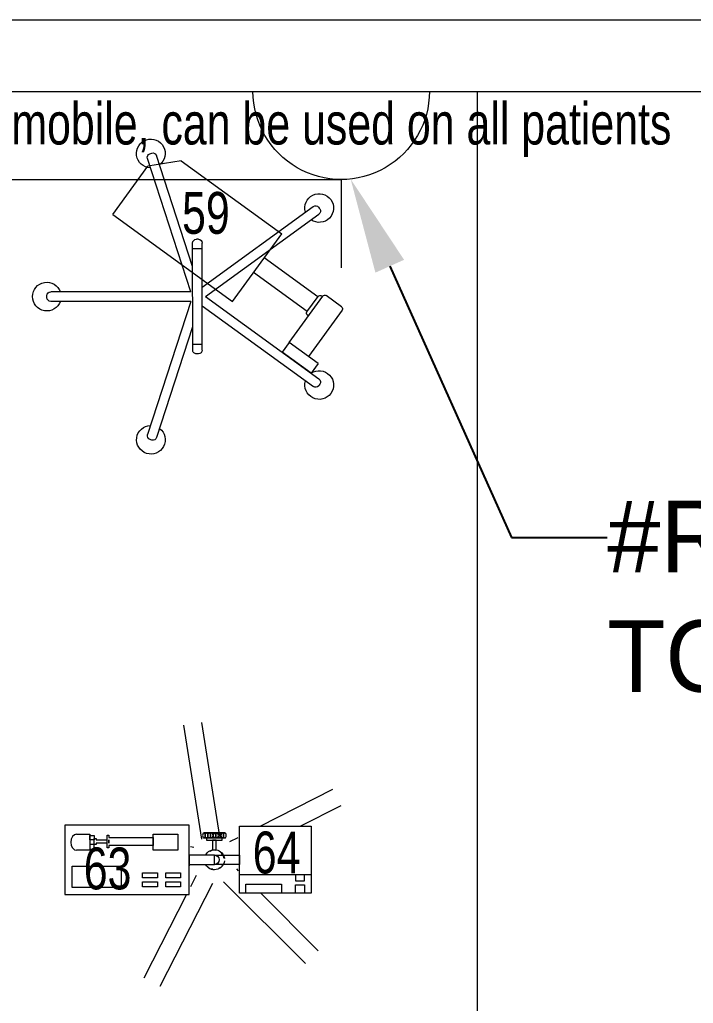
# Model space of a CAD drawing. Header units: metres. Extents: x 75097 to 220762, y -1557923 to -1361206.
# Drawn here: x 130144 to 131553, y -1465961 to -1463903 of the extents above; entities that cross this region are included whole.
import ezdxf
from ezdxf import colors
from ezdxf.entities.mleader import LeaderData, LeaderLine
from ezdxf.math import Vec2, Vec3

# ---------------------------------------------------------------- set-up
doc = ezdxf.new("R2010")
doc.units = ezdxf.units.M
doc.layers.get('0').update_dxf_attribs({"lineweight": 0})
for name, color, linetype, lineweight in [('A-100 - Copy$0$Medical Equipment and Furniture', 8, 'Continuous', 0), ('A-100 - Copy$0$Medical Equipment and Furniture1', 8, 'Continuous', 5), ('A-100 - Copy$0$Medical Equipment and Furniture2', 8, 'Continuous', 13), ('A-100 - Copy$0$Walls', 8, 'Continuous', 0)]:
    doc.layers.add(name, color=color, linetype=linetype, lineweight=lineweight)
doc.layers.add('E-POWR', color=7, linetype='Continuous', lineweight=9, true_color=0x4e7e3e)
doc.styles.add('A-100 - Copy$0$X3G_ENTITY_257CFD', font='swisscl.ttf', dxfattribs={"height": 200})
doc.styles.get("Standard").update_dxf_attribs({"font": 'GOTHIC.TTF'})

# ---------------------------------------------------------------- blocks, each defined once
blk = doc.blocks.new('NORMAL SOCKET')
at = {"layer": 'E-POWR'}
for p, q in [((0, 307.7), (0, 615.4)), ((-307.7, 0), (307.7, 0))]:
    blk.add_line(p, q, dxfattribs=at)
blk.add_ellipse((0, 0), major_axis=(32.8, 305.9), ratio=1, start_param=4.81904, end_param=7.960633, dxfattribs=at)
blk = doc.blocks.new('A-100 - Copy$0$HF12177-P')
for p, q in [((0, 0), (-0.1724, 0.2372)), ((0, 0), (0.1724, 0.2372)), ((-0.0196, -0.007), (-0.1885, 0.2255)), ((0.0196, -0.007), (0.1885, 0.2255)), ((-0.12, -0.015), (-0.12, -0.019)), ((-0.112, -0.007), (0.112, -0.007)), ((-0.1, -0.007), (-0.1, -0.027)), ((0.1, -0.007), (0.1, -0.027)), ((0.12, -0.015), (0.12, -0.019)), ((-0.0631, -0.027), (-0.2951, -0.1024)), ((-0.01, -0.0308), (-0.2889, -0.1214)), ((-0.112, -0.027), (0.112, -0.027)), ((-0.01, -0.0308), (-0.01, -0.324)), ((0.01, -0.0308), (0.01, -0.324)), ((0.01, -0.0308), (0.2889, -0.1214)), ((0.0631, -0.027), (0.2951, -0.1024))]:
    blk.add_line(p, q)
for centre, radius, start, end in [((-0.1852, 0.2378), 0.03, 325.4712, 286.5288), ((0.1852, 0.2378), 0.03, 253.4712, 214.5288), ((-0.1821, 0.2302), 0.008, 126.3733, 216), ((0, -0.017), 0.315, 125.6267, 126.3733), ((-0.1788, 0.2325), 0.008, 36, 125.6267), ((0.1788, 0.2325), 0.008, 54.3733, 144), ((0, -0.017), 0.315, 53.6267, 54.3733), ((0.1821, 0.2302), 0.008, 324, 53.6267), ((-0.112, -0.015), 0.008, 90, 180), ((-0.112, -0.019), 0.008, 180, 270), ((0.112, -0.015), 0.008, 0, 90), ((0.112, -0.019), 0.008, 270, 0), ((-0.2996, -0.1144), 0.03, 37.4712, 358.5288), ((-0.2926, -0.11), 0.008, 108, 197.6267), ((0.2996, -0.1144), 0.03, 181.4712, 142.5288), ((0.2926, -0.11), 0.008, 342.3733, 72), ((0, -0.017), 0.315, 197.6267, 198.3733), ((-0.2914, -0.1138), 0.008, 198.3733, 288), ((0.2914, -0.1138), 0.008, 252, 341.6267), ((0, -0.017), 0.315, 341.6267, 342.3733), ((0, -0.332), 0.03, 109.4712, 70.5288), ((-0.002, -0.324), 0.008, 180, 269.6267), ((0.002, -0.324), 0.008, 270.3733, 0), ((0, -0.017), 0.315, 269.6267, 270.3733)]:
    blk.add_arc(centre, radius, start, end)
blk = doc.blocks.new('A-100 - Copy$0$MONITOR ARM PLAN')
for p, q in [((0.025, -0.49375, 0), (0.025, -0.18375, 0)), ((0.025, -0.18375, 0), (0.2, -0.18375, 0)), ((0.2, -0.44375, 0), (0.2, -0.18375, 0)), ((0.2, -0.44375, 0), (0.15, -0.49375, 0)), ((0.025, -0.49375, 0), (0.15, -0.49375, 0))]:
    blk.add_line(p, q)
at = {"layer": 'A-100 - Copy$0$Medical Equipment and Furniture1'}
for p, q in [((0.025, 0.0375), (0, 0.0375)), ((0, 0.0375), (0, -0.0375)), ((0.025, 0.0375), (0.025, -0.0375)), ((0.145, 0.0125), (0.025, 0.0125)), ((0.15, 0.0075), (0.15, -0.0325)), ((0.025, -0.0375), (0, -0.0375)), ((0.025, -0.0375), (0.145, -0.0375)), ((0.09375, -0.0375), (0.09375, -0.04)), ((0.14375, -0.0375), (0.14375, -0.04)), ((0.09875, -0.045), (0.13875, -0.045)), ((0.1, -0.045), (0.1, -0.18375)), ((0.1375, -0.045), (0.1375, -0.18375))]:
    blk.add_line(p, q, dxfattribs=at)
for centre, start, end in [((0.145, 0.0075, 0), 0, 90), ((0.09875, -0.04), 180, 270), ((0.13875, -0.04), 270, 360), ((0.145, -0.0325), 270, 0)]:
    blk.add_arc(centre, 0.005, start, end, dxfattribs=at)
blk = doc.blocks.new('A-100 - Copy$0$Syringe')
at = {"layer": 'A-100 - Copy$0$Medical Equipment and Furniture2'}
for points in [[(42.9739, -11.5277), (42.7139, -11.5277), (42.7139, -11.3827), (42.9739, -11.3827), (42.9739, -11.5277)], [(42.7384, -11.5086), (42.7658, -11.5086), (42.7658, -11.475), (42.7384, -11.475)], [(42.779, -11.4899), (42.779, -11.487), (42.7748, -11.487), (42.7748, -11.5), (42.779, -11.5), (42.779, -11.497)], [(42.8055, -11.4851), (42.8055, -11.48), (42.8023, -11.48), (42.8023, -11.5069), (42.8055, -11.5069), (42.8055, -11.5019)], [(42.8055, -11.5019), (42.8984, -11.5019), (42.8984, -11.4851), (42.8055, -11.4851)], [(42.8023, -11.4899), (42.779, -11.4899)], [(42.779, -11.497), (42.8023, -11.497)], [(42.8055, -11.4899), (42.8055, -11.497)], [(42.8055, -11.497), (42.8055, -11.4899)], [(42.8055, -11.497), (42.8055, -11.4899)]]:
    blk.add_lwpolyline(points, dxfattribs=at)
for points in [[(42.8312, -11.3974), (42.7289, -11.3974), (42.7289, -11.4415), (42.8312, -11.4415)], [(42.9073, -11.3985), (42.8765, -11.3985), (42.8765, -11.4091), (42.9073, -11.4091)], [(42.956, -11.3985), (42.9252, -11.3985), (42.9252, -11.4091), (42.956, -11.4091)], [(42.9073, -11.4175), (42.8765, -11.4175), (42.8765, -11.4281), (42.9073, -11.4281)], [(42.956, -11.4175), (42.9252, -11.4175), (42.9252, -11.4281), (42.956, -11.4281)], [(42.7748, -11.487), (42.7658, -11.487), (42.7658, -11.4777), (42.7748, -11.4777)], [(42.9498, -11.475), (42.8984, -11.475), (42.8984, -11.5086), (42.9498, -11.5086)], [(42.7748, -11.4967), (42.7658, -11.4967), (42.7658, -11.5059), (42.7748, -11.5059)]]:
    blk.add_lwpolyline(points, close=True, dxfattribs=at)
at = {"layer": 'A-100 - Copy$0$Medical Equipment and Furniture2', "extrusion": (0, 0, -1)}
blk.add_ellipse((42.7384, -11.4918), major_axis=(0, 0.0168), ratio=0.733735, start_param=3.141593, end_param=6.283185, dxfattribs=at)
blk = doc.blocks.new('A-100 - Copy$0$Infusion')
at = {"layer": 'A-100 - Copy$0$Medical Equipment and Furniture2'}
for points in [[(43.0793, -11.3852), (43.0793, -11.5252), (43.2293, -11.5252), (43.2293, -11.3852), (43.0793, -11.3852)], [(43.1962, -11.4242), (43.1962, -11.4114), (43.215, -11.4114), (43.215, -11.4242)]]:
    blk.add_lwpolyline(points, dxfattribs=at)
for points in [[(43.0793, -11.3852), (43.0793, -11.4242), (43.2293, -11.4242), (43.2293, -11.3852)], [(43.0927, -11.3852), (43.0927, -11.404), (43.1673, -11.404), (43.1673, -11.3852)], [(43.1962, -11.3852), (43.1962, -11.4027), (43.215, -11.4027), (43.215, -11.3852)]]:
    blk.add_lwpolyline(points, close=True, dxfattribs=at)
blk = doc.blocks.new('A-100 - Copy$0$Infusion Syringe')
at = {"layer": 'A-100 - Copy$0$Medical Equipment and Furniture1'}
for p, q in [((43.0225, -11.4053), (42.9127, -11.1899)), ((42.9683, -11.3827), (42.8788, -11.2071)), ((43.0459, -11.409), (43.2169, -11.238)), ((43.1234, -11.3852), (43.2437, -11.2649)), ((42.9886, -11.4225), (42.9765, -11.3988)), ((42.9753, -11.4431), (42.9739, -11.4433)), ((43.0124, -11.4411), (43.017, -11.4365)), ((43.0234, -11.4354), (43.017, -11.4365)), ((43.0357, -11.4374), (43.0414, -11.4403)), ((43.0444, -11.4461), (43.0414, -11.4403)), ((43.0728, -11.4359), (43.0766, -11.432)), ((43.0407, -11.4693), (43.0453, -11.4647)), ((43.0463, -11.4583), (43.0453, -11.4647)), ((43.0791, -11.4595), (43.0793, -11.4596)), ((42.9838, -11.4812), (42.9765, -11.4824)), ((43.0175, -11.473), (43.0233, -11.476)), ((43.0297, -11.4749), (43.0233, -11.476)), ((43.0006, -11.498), (42.9627, -11.7368)), ((43.0381, -11.5039), (43.0003, -11.7427)), ((43.0592, -11.4932), (43.0766, -11.502)), ((43.1221, -11.5252), (43.2746, -11.6029)), ((43.2058, -11.5252), (43.2919, -11.5691))]:
    blk.add_line(p, q, dxfattribs=at)
for points in [[(43.0266, -11.4455), (43.0266, -11.4649), (42.9739, -11.4649), (42.9739, -11.4455)], [(43.0266, -11.4455), (43.0266, -11.4649), (43.0793, -11.4649), (43.0793, -11.4455)], [(43.043, -11.4963), (43.043, -11.5009), (43.0102, -11.5009), (43.0102, -11.4963)]]:
    blk.add_lwpolyline(points, close=True, dxfattribs=at)
for points in [[(43.0302, -11.4759), (43.0302, -11.4963), (43.0229, -11.4963), (43.0229, -11.4759)], [(43.0046, -11.5009), (43.0485, -11.5009)], [(43.0485, -11.5116), (43.0046, -11.5116)]]:
    blk.add_lwpolyline(points, dxfattribs=at)
for radius, start, end in [(0.021, 6.8276, 152.4616), (0.00972, 270, 90), (0.021, 207.5384, 353.1724)]:
    blk.add_arc((43.0266, -11.4552), radius, start, end, dxfattribs=at)
for centre in [(43.0046, -11.5062), (43.0101, -11.5062), (43.0156, -11.5062), (43.0211, -11.5062), (43.0266, -11.5062), (43.0321, -11.5062), (43.0375, -11.5062), (43.043, -11.5062), (43.0485, -11.5062)]:
    blk.add_ellipse(centre, major_axis=(0, -0.00537), ratio=0.510594, start_param=3.141593, end_param=9.424778, dxfattribs=at)
for name in ['A-100 - Copy$0$Syringe', 'A-100 - Copy$0$Infusion']:
    blk.add_blockref(name, (0, 0), dxfattribs=at)
blk = doc.blocks.new('A-100 - Copy')
at = {"layer": 'A-100 - Copy$0$Medical Equipment and Furniture'}
blk.add_line((131102.1, -1466552.7, 0), (131102.1, -1464052.7, 0), dxfattribs=at)
blk.add_line((131102.1, -1466552.7, 0), (131102.1, -1464052.7, 0), dxfattribs=at)
at = {"layer": 'A-100 - Copy$0$Walls', "elevation": 0}
for points in [[(119782.1, -1463902.7), (137148.3, -1463902.7)], [(119782.1, -1464052.7), (133096.4, -1464052.7), (133096.4, -1464152.7)]]:
    blk.add_lwpolyline(points, dxfattribs=at)
at = {"layer": 'A-100 - Copy$0$Medical Equipment and Furniture', "extrusion": (-1.92689e-13, 1.39405e-12, -1), "xscale": 999.9999999999984, "yscale": 999.9999999999984, "zscale": -1000, "rotation": 89.98503167528287}
blk.add_blockref('A-100 - Copy$0$HF12177-P', (-130532.8, -1464482.2, 0), dxfattribs=at)
at = {"layer": 'A-100 - Copy$0$Medical Equipment and Furniture', "xscale": -1000, "yscale": 1000, "zscale": 1000}
for name, p, rotation in [('A-100 - Copy$0$MONITOR ARM PLAN', (130723.3, -1464620.6, 0), 234.0149683247205), ('A-100 - Copy$0$Infusion Syringe', (87524.7, -1477116.1, 0), 180)]:
    blk.add_blockref(name, p, dxfattribs=dict(at, rotation=rotation))
at = {"layer": 'A-100 - Copy$0$Medical Equipment and Furniture', "insert": (130709.8, -1464076.4, 0), "char_height": 87.473, "width": 3260.537, "attachment_point": 2, "style": 'A-100 - Copy$0$X3G_ENTITY_257CFD'}
blk.add_mtext('59 is mobile, can be used on all patients', dxfattribs=at)
at = {"layer": 'A-100 - Copy$0$Medical Equipment and Furniture', "char_height": 87.47, "attachment_point": 8, "style": 'A-100 - Copy$0$X3G_ENTITY_257CFD'}
for s, insert in [('59', (130533.5, -1464352, 0)), ('64', (130681.4, -1465690.6, 0)), ('63', (130327.8, -1465724, 0))]:
    blk.add_mtext(s, dxfattribs=dict(at, insert=insert))

msp = doc.modelspace()

# ---------------------------------------------------------------- linework, layer by layer
at = {"layer": 'E-POWR', "const_width": 3}
msp.add_lwpolyline([(115522.2, -1465741), (115522.2, -1464236.2), (117546.6, -1464236.2), (122230.3, -1464236.2), (125149.3, -1464237.3), (127909, -1464237.3), (130816.6, -1464237.3)], dxfattribs=at)

# ---------------------------------------------------------------- block references
at = {"layer": 'E-POWR', "color": 85, "xscale": -0.6, "yscale": 0.6, "zscale": 0.6, "rotation": 180}
msp.add_blockref('NORMAL SOCKET', (130816.6, -1464052.7, 0), dxfattribs=at)

# ---------------------------------------------------------------- leaders
at = {"layer": 'E-POWR'}
ml = msp.add_multileader_mtext('Standard', dxfattribs=at)
ml.set_content('#R5\\PTO PP-04', color=256)
ml.set_leader_properties()
ml.build(insert=Vec2(0, 0))
ml.multileader.update_dxf_attribs({"text_right_attachment_type": 6, "dogleg_length": 200, "arrow_head_size": 200})
ctx = ml.context
ctx.base_point, ctx.char_height, ctx.arrow_head_size, ctx.landing_gap_size, ctx.plane_origin = Vec3(131372.8, -1464986.3, 0), 150, 200, 0.09, Vec3(132011.9, -1466069.9, 0)
ctx.right_attachment = 6
notes = []
notes.append((ctx, [(0, (1, 1, 0), (131172.8, -1464986.3, 0), (1, 0), 200, [(0, [(130836.3, -1464236.2, 0)], 0, [])])]))
ctx.mtext.insert, ctx.mtext.flow_direction = Vec3(131372.9, -1464909.4, 0), 5
for ctx, leaders in notes:
    for number, flags, end, landing, length, lines in leaders:
        leader = LeaderData()
        leader.index, (leader.has_last_leader_line, leader.has_dogleg_vector, leader.attachment_direction) = number, flags
        leader.last_leader_point, leader.dogleg_vector, leader.dogleg_length = Vec3(end), Vec3(landing), length
        for number, points, colour, breaks in lines:
            line = LeaderLine()
            line.index, line.vertices, line.color, line.breaks = number, Vec3.list(points), colors.encode_raw_color(colour), breaks
            leader.lines.append(line)
        ctx.leaders.append(leader)

# ---------------------------------------------------------------- next in the draw order: block references
msp.add_blockref('A-100 - Copy', (0, 0))

doc.saveas('drawing.dxf')
